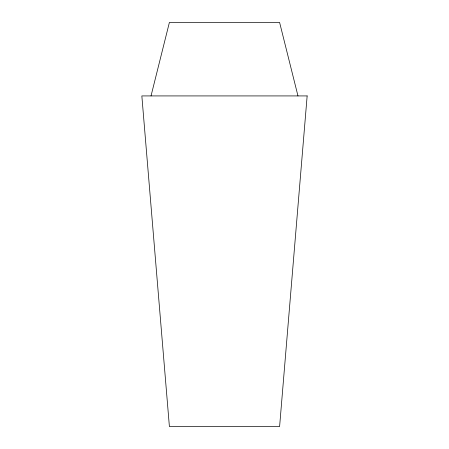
<?xml version="1.0" encoding="UTF-8"?>
<svg xmlns="http://www.w3.org/2000/svg" width="449" height="449" viewBox="0 0 449 449"><rect width="100%" height="100%" fill="white"/><g stroke="black" fill="none" stroke-linecap="round" stroke-linejoin="round"><path stroke-width="0.67" d="M151.027 95.923L169.396 22.45L279.604 22.45L297.973 95.923M307.155 95.923L279.604 426.55L169.396 426.55L141.845 95.923L307.155 95.923"/></g></svg>
